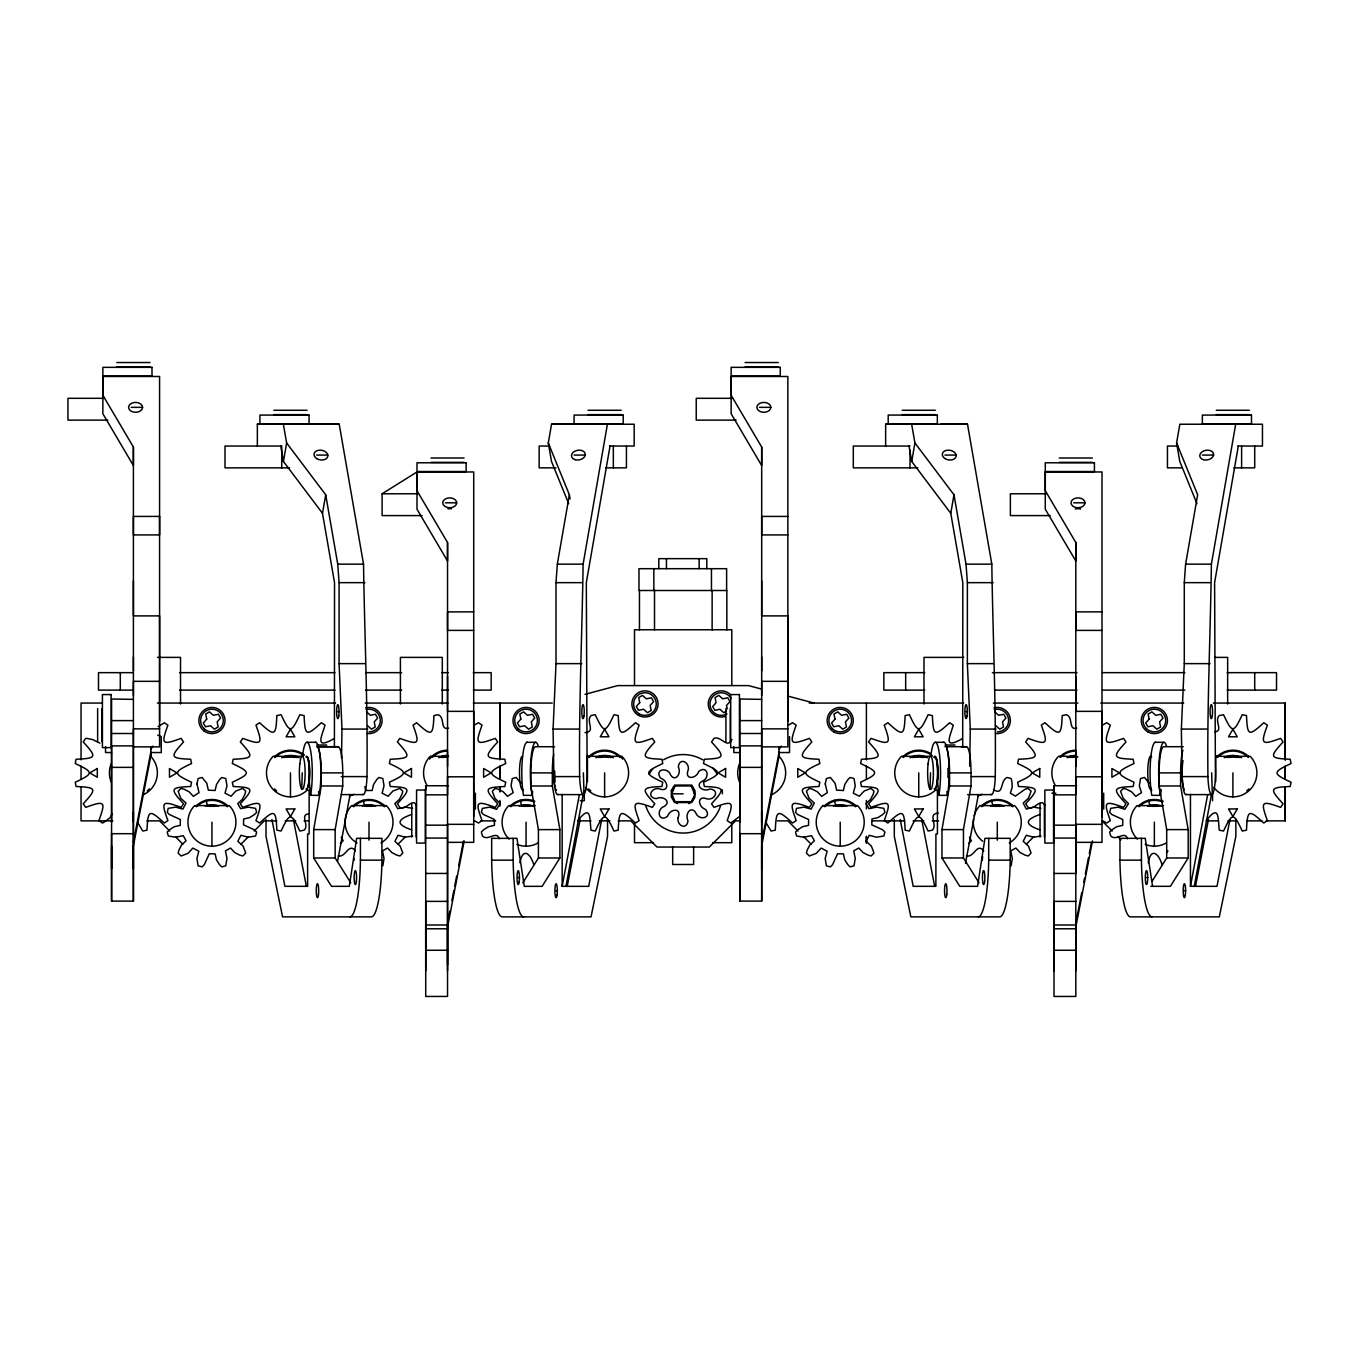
<?xml version="1.0" encoding="UTF-8"?>
<svg xmlns="http://www.w3.org/2000/svg" width="1359" height="1359" viewBox="0 0 1359 1359"><rect width="100%" height="100%" fill="white"/><g stroke="black" fill="none" stroke-linecap="round" stroke-linejoin="round"><path stroke-width="1.5" d="M102.859 376.494L102.859 395.231L133.403 447.06L133.403 465.559L102.859 413.731L102.859 376.494L159.581 376.494L159.581 721.289M159.581 728.866L133.403 728.866L133.403 901.102L111.574 901.102L111.591 699.002L133.403 699.375M133.403 901.102L133.403 681.335L159.581 681.335M133.403 670.87L133.403 656.907M133.403 447.06L133.403 615.899L159.581 615.899L159.581 746.872L133.403 746.872M133.403 868.69L133.386 845.961L150.849 755.723L150.849 747.11M257.361 446.041L257.361 424.229L260.894 424.229M266.024 819.443L266.024 836.363L282.57 916.866L371.466 916.866A61.053 10.6 90 0 0 381.913 860.145L381.913 838.333L356.636 838.333L349.297 886.323L331.494 886.323L313.691 857.971L313.691 829.602L321.268 785.978L321.268 772.897A26.178 4.553 -90 0 0 317.31 746.94M341.517 757.999L341.992 729.07L339.07 663.634L339.07 582.654L337.745 564.155L325.701 494.778L286.63 442.966L283.368 424.229L257.361 424.229M350.741 882.789L335.163 857.971L335.163 829.602L342.74 785.978L342.74 772.88A26.178 4.553 -90 0 0 338.204 746.703L317.734 746.703M362.598 794.302A21.812 3.788 90 0 0 366.981 776.601C367.847 705.78 364.535 634.925 363.532 564.155L339.223 424.229L308.408 424.229M448.3 785.74L425.724 785.74L425.724 996.47L447.536 996.436L447.536 924.103M425.724 789.834L425.724 785.74M447.536 964.907L447.536 776.804L473.713 776.804M447.536 766.34L447.536 752.376M473.713 816.759L473.713 471.964L416.992 471.964L416.992 490.684L447.536 542.513L447.536 711.352L473.713 711.352L473.713 842.342L447.536 842.342L447.536 824.335L473.713 824.335M499.891 806.142L499.891 801.946M499.891 791.414L499.891 787.218M499.891 778.792L499.891 766.17M499.891 759.868L499.891 703.062L499.891 758.118M522.841 882.789L538.419 857.988L538.419 829.619L530.859 785.995L530.859 772.897A26.178 4.553 -90 0 1 535.395 746.72L554.591 746.72M607.558 819.443L607.558 836.38L591.029 916.883L502.134 916.883A61.053 10.6 90 0 1 491.669 860.162L491.669 838.35L516.947 838.35L524.302 886.34L542.105 886.34L559.891 857.988L559.891 829.619L552.332 785.995L552.332 772.897A26.178 4.553 -90 0 1 553.657 754.398M558.26 794.302A21.812 3.788 90 0 1 553.877 776.601L553.079 729.07L556.001 663.634L556.001 582.654L557.326 564.155L569.37 494.778L548.289 442.966L551.55 424.229L573.566 424.229M610.038 446.041L586.324 582.654L587.105 769.024A21.812 3.788 90 0 1 584.03 794.302A21.812 3.788 90 0 1 579.647 776.601C578.798 705.78 582.111 634.925 583.113 564.155L607.405 424.229M587.445 781.629L587.445 755.451M731.142 376.494L731.142 395.231L761.686 447.06L761.686 465.559L731.142 413.731L731.142 376.494L787.863 376.494L787.863 721.289M787.863 728.866L761.686 728.866L761.686 901.102L739.857 901.102L739.874 699.002L761.686 699.375M761.686 901.102L761.686 681.335L787.863 681.335M761.686 670.87L761.686 656.907M761.686 447.06L761.686 615.899L787.863 615.899L787.863 746.872L761.686 746.872M761.686 868.69L761.669 845.961L779.132 755.723L779.132 747.11M866.396 842.818L866.396 836.464L866.396 843.022M866.396 808.945L866.396 800.468M866.396 779.302L866.396 766.17M866.396 759.868L866.396 703.062M885.643 446.041L885.643 424.229L889.194 424.229M894.307 819.443L894.307 836.363L910.853 916.866L999.748 916.866A61.053 10.6 90 0 0 1010.196 860.145L1010.196 838.333L984.918 838.333L977.58 886.323L959.777 886.323L941.974 857.971L941.974 829.602L949.55 785.978L949.55 772.897A26.178 4.553 -90 0 0 946.747 748.707M969.663 766.272L970.275 729.07L967.37 663.634L967.37 582.654L966.028 564.155L953.984 494.778L914.913 442.966L911.651 424.229L885.643 424.229M979.024 882.789L963.446 857.971L963.446 829.602L971.022 785.978L971.022 772.88A26.178 4.553 -90 0 0 966.487 746.703L961.187 746.703M990.881 794.302A21.812 3.788 90 0 0 995.264 776.601C996.13 705.78 992.817 634.925 991.815 564.155L967.506 424.229L940.751 424.229M1045.275 471.964L1045.275 490.684L1075.818 542.513L1075.818 561.029L1045.275 509.2L1045.292 471.964L1101.996 471.964L1101.996 816.759M1076.6 785.74L1054.006 785.74L1054.006 996.47L1075.818 996.436L1075.818 919.924M1075.818 766.34L1075.818 752.376M1075.818 542.513L1075.818 711.352L1101.996 711.352L1101.996 842.342L1075.818 842.342L1075.818 824.335L1101.996 824.335M1152.245 881.006L1166.701 857.971L1166.701 829.602L1159.142 785.978L1159.142 772.897A26.178 4.553 -90 0 1 1163.678 746.703L1183.213 746.703M1150.869 886.323L1170.388 886.323L1188.174 857.971L1188.174 829.602L1180.614 785.978L1180.614 772.88A26.178 4.553 -90 0 1 1182.891 750.219M1186.543 794.302A21.812 3.788 90 0 1 1182.16 776.601L1181.362 729.07L1184.284 663.634L1184.284 582.654L1185.609 564.155L1197.653 494.778L1176.588 442.966L1179.833 424.229L1262.46 424.229L1262.46 446.041L1237.743 446.041M1238.321 446.041L1214.606 582.654L1215.388 769.024A21.812 3.788 90 0 1 1212.33 794.302A21.812 3.788 90 0 1 1207.93 776.601C1207.081 705.78 1210.393 634.925 1211.396 564.155L1235.688 424.229M1215.744 781.612L1215.744 755.434M1235.841 819.443L1235.841 836.363L1219.312 916.866L1130.416 916.866A61.053 10.6 90 0 1 1119.952 860.145L1119.952 838.333L1145.229 838.333L1152.585 886.323M1285.257 820.87L1285.257 787.218L1285.257 820.87L1266.146 820.87M1285.257 703.062L1285.257 759.868L1285.257 703.062L1213.332 703.062M301.749 789.137L302.242 772.812M334.416 747.263L334.535 582.654L322.491 513.294L325.701 494.778M930.032 789.137L930.524 772.812M962.699 747.263L962.818 582.654L950.773 513.294L953.984 494.778M694.483 793.826L691.289 785.961L674.998 785.961L671.805 793.826L674.998 801.674L691.289 801.674L694.109 796.748M527.564 742.388A30.544 5.3 90 0 0 522.247 760.513A30.544 5.3 90 0 0 523.504 795.338L532.099 795.338L532.711 791.55M1155.846 742.388A30.544 5.3 90 0 0 1150.529 760.513A30.544 5.3 90 0 0 1151.786 795.338L1160.382 795.338L1161.282 789.664M322.491 513.294L283.419 461.465L286.63 442.966M950.773 513.294L911.702 461.465L914.913 442.966M337.576 861.334L350.078 794.709M601.663 819.562L588.702 886.34L562.167 886.34L579.376 794.709M565.956 886.34L583.164 794.709M965.468 863.424L978.361 794.709M1229.946 819.545L1216.985 886.323L1190.45 886.323L1207.658 794.709M1194.238 886.323L1211.447 794.709M133.386 842.172L150.849 751.935L150.849 755.723M447.926 921.198L449.914 910.938M451.901 900.677L453.872 890.434M454.67 886.323L456.658 876.079M458.646 865.819L463.402 841.221M447.536 927.025L464.2 840.898M761.669 842.172L779.132 751.935L779.132 755.723M1077.007 917.087L1081.764 892.489M1083.752 882.229L1084.55 878.135M1085.331 874.024L1088.508 857.614M1089.306 853.52L1091.294 843.26M1075.818 927.025L1092.483 840.898M567.213 886.34L580.174 819.562M1195.495 886.323L1208.457 819.545M982.574 856.323L982.302 860.417M382.83 865.785L384.036 858.497L382.508 850.87L387.587 848.033L391.817 852.552L396.93 855.185L399.937 855.983L402.791 853.027L400.175 846.113L394.925 841.289L398.034 835.275L405.322 837.212L412.694 835.989M1011.113 865.785L1012.319 858.497L1010.79 850.87L1015.869 848.033L1020.099 852.552L1025.213 855.185L1028.219 855.983L1031.073 853.027L1028.457 846.113L1023.208 841.289L1026.317 835.275L1033.604 837.212L1040.977 835.989M112.406 813.599L109.977 817.778L103.828 822.365L102.503 823.027L98.884 820.615C105.917 801.266 105.017 800.349 85.668 807.382L83.239 803.764C97.152 788.594 96.659 787.405 76.087 786.504L75.238 782.223C93.89 773.526 93.89 772.235 75.238 763.537L76.087 759.256C96.659 758.356 97.152 757.167 83.239 741.98L85.668 738.362L87.146 738.464L92.888 739.653L99.87 743.169M519.936 862.795C522.705 846.725 530.673 853.758 533.747 864.732M1148.219 862.795C1150.988 846.725 1158.972 853.758 1162.03 864.732M150.849 749.285L153.023 746.057M779.132 749.285L781.306 746.057M738.939 816.912L730.785 823.027L727.167 820.615C734.2 801.266 733.299 800.349 713.951 807.382L711.538 803.764C725.434 788.594 724.942 787.405 704.37 786.504L703.52 782.223C722.173 773.526 722.173 772.235 703.52 763.537L704.37 759.256C724.942 758.356 725.434 757.167 711.538 741.98L713.951 738.362C721.306 735.491 727.218 749.539 731.974 739.347M241.019 844.143L248.289 836.872M254.116 831.045L264.292 820.87L276.862 820.87M398.085 844.143L405.356 836.872M1026.368 844.143L1033.655 836.872M1167.874 850.87L1167.33 852.229M411.556 814.5C396.233 819.885 396.233 824.471 411.556 829.856M1039.839 814.5C1024.533 819.885 1024.533 824.471 1039.839 829.856M158.12 726.674L164.286 722.733L167.904 725.145C160.872 744.494 161.789 745.395 181.138 738.362L183.55 741.98C169.654 757.167 170.147 758.356 190.702 759.256L191.551 763.537C172.899 772.235 172.899 773.526 191.551 782.223L190.702 786.504C170.147 787.405 169.654 788.594 183.55 803.764L181.138 807.382C161.789 800.349 160.872 801.266 167.904 820.615L164.286 823.027C149.116 809.132 147.927 809.624 147.01 830.179L142.746 831.029L137.548 822.263M577.881 820.666C591.369 803.22 589.585 818.56 590.995 830.179L595.259 831.029C603.974 812.376 605.248 812.376 613.962 831.029L618.226 830.179C619.126 809.624 620.316 809.132 635.502 823.027L639.121 820.615C632.088 801.266 633.005 800.349 652.337 807.382L654.766 803.764C640.87 788.594 641.346 787.405 661.918 786.504L662.767 782.223C644.115 773.526 644.115 772.235 662.767 763.537L661.918 759.256C641.346 758.356 640.87 757.167 654.766 741.98L652.337 738.362C633.005 745.395 632.088 744.494 639.121 725.145L635.502 722.733C620.316 736.629 619.126 736.136 618.226 715.564L613.962 714.715C605.248 733.367 603.974 733.367 595.259 714.715L590.995 715.564C585.525 721.255 596.227 732.11 584.999 732.603M1206.163 820.666C1219.652 803.22 1217.868 818.56 1219.278 830.179L1223.542 831.029C1232.256 812.376 1233.53 812.376 1242.245 831.029L1246.509 830.179C1247.426 809.624 1248.598 809.132 1263.785 823.027L1267.403 820.615C1260.371 801.266 1261.288 800.349 1280.62 807.382L1283.049 803.764C1269.153 788.594 1269.646 787.405 1290.201 786.504L1291.05 782.223C1272.398 773.526 1272.398 772.235 1291.05 763.537L1290.201 759.256C1269.646 758.356 1269.153 757.167 1283.049 741.98L1280.62 738.362C1261.288 745.395 1260.371 744.494 1267.403 725.145L1263.785 722.733C1248.598 736.629 1247.426 736.136 1246.509 715.564L1242.245 714.715C1233.53 733.367 1232.256 733.367 1223.542 714.715L1219.278 715.564C1213.774 720.542 1223.763 730.734 1214.946 731.906M340.379 843.497L343.164 840.762L341.194 837.212M968.661 843.497L971.447 840.762L969.477 837.212M422.003 515.588L382.1 515.588L382.1 493.776L416.992 471.964L416.992 509.2L447.536 561.029L447.536 542.513M474.274 725.094L478.436 722.733L482.054 725.145C475.021 744.494 475.922 745.395 495.271 738.362L497.7 741.98C483.787 757.167 484.28 758.356 504.852 759.256L505.701 763.537C487.049 772.235 487.049 773.526 505.701 782.223L504.852 786.504C484.28 787.405 483.787 788.594 497.7 803.764L495.271 807.382C475.922 800.349 475.021 801.266 482.054 820.615L478.436 823.027L474.274 820.666M788.424 725.094L792.569 722.733L796.187 725.145C789.154 744.494 790.072 745.395 809.42 738.362L811.833 741.98C797.937 757.167 798.429 758.356 818.984 759.256L819.834 763.537C801.181 772.235 801.181 773.526 819.834 782.223L818.984 786.504C798.429 787.405 797.937 788.594 811.833 803.764L809.42 807.382C790.072 800.349 789.154 801.266 796.187 820.615L792.569 823.027C777.399 809.132 776.21 809.624 775.309 830.179L771.029 831.029L765.83 822.263M1102.557 725.094L1106.719 722.733L1110.337 725.145C1103.304 744.494 1104.204 745.395 1123.553 738.362L1125.982 741.98C1112.07 757.167 1112.562 758.356 1133.134 759.256L1133.984 763.537C1115.331 772.235 1115.331 773.526 1133.984 782.223L1133.134 786.504C1112.562 787.405 1112.07 788.594 1125.982 803.764L1123.553 807.382C1104.204 800.349 1103.304 801.266 1110.337 820.615L1106.719 823.027L1102.557 820.666M353.969 794.369L349.467 795.932M726.301 711.25L723.786 712.694L719.913 709.262L714.834 710.298L712.66 706.527L716.091 702.654L715.055 697.592L718.826 695.4L722.699 698.832L727.778 697.796L729.953 701.584L726.521 705.457L727.218 708.837M982.251 794.369L977.75 795.932M308.408 813.837C299.609 815.026 309.58 825.219 304.093 830.179L299.812 831.029C291.115 812.376 289.824 812.376 281.126 831.029L276.845 830.179C275.945 809.624 274.756 809.132 259.586 823.027L255.951 820.615C262.983 801.266 262.083 800.349 242.734 807.382L240.322 803.764C254.218 788.594 253.725 787.405 233.17 786.504L232.321 782.223C250.956 773.526 250.956 772.235 232.321 763.537L233.17 759.256C253.725 758.356 254.218 757.167 240.322 741.98L242.734 738.362C262.083 745.395 262.983 744.494 255.951 725.145L259.586 722.733C274.756 736.629 275.945 736.136 276.845 715.564L281.126 714.715C289.824 733.367 291.115 733.367 299.812 714.715L304.093 715.564C304.994 736.136 306.183 736.629 321.353 722.733L324.988 725.145C321.828 736.425 314.32 749.913 333.465 738.956M938.356 813.158C927.127 813.65 937.846 824.488 932.376 830.179L928.095 831.029C919.397 812.376 918.106 812.376 909.409 831.029L905.128 830.179C904.228 809.624 903.039 809.132 887.869 823.027L884.233 820.615C891.266 801.266 890.366 800.349 871.017 807.382L868.605 803.764C882.501 788.594 882.008 787.405 861.453 786.504L860.604 782.223C879.256 773.526 879.256 772.235 860.604 763.537L861.453 759.256C882.008 758.356 882.501 757.167 868.605 741.98L871.017 738.362C890.366 745.395 891.266 744.494 884.233 725.145L887.869 722.733C903.039 736.629 904.228 736.136 905.128 715.564L909.409 714.715C918.106 733.367 919.397 733.367 928.095 714.715L932.376 715.564C933.276 736.136 934.465 736.629 949.635 722.733L953.271 725.145C950.111 736.425 942.602 749.913 961.747 738.956M584.982 694.347L617.699 685.615L748.588 685.615L760.87 688.894M338.153 855.966C346.256 857.682 348.295 842.24 355.497 850.87M966.436 855.966C974.539 857.682 976.594 842.24 983.78 850.87M116.823 362.53L149.983 362.53M745.106 362.53L778.265 362.53M116.823 366.896L149.983 366.896M745.106 366.896L778.265 366.896M103.658 398.306L67.95 398.306L67.95 420.118L107.871 420.118M731.94 398.306L696.233 398.306L696.233 420.118L736.153 420.118M131.211 407.343L142.559 407.343A6.982 4.943 0 0 0 132.078 403.079A6.982 4.943 0 0 0 132.078 411.624A6.982 4.943 0 0 0 142.559 407.343M759.494 407.343L770.842 407.343A6.982 4.943 0 0 0 760.361 403.079A6.982 4.943 0 0 0 760.361 411.624A6.982 4.943 0 0 0 770.842 407.343M273.889 410.265L307.049 410.265M588.022 410.265L621.182 410.265M902.172 410.265L935.332 410.265M1216.305 410.265L1249.465 410.265M273.889 414.631L307.049 414.631M588.022 414.631L621.182 414.631M902.172 414.631L935.332 414.631M1216.305 414.631L1249.465 414.631M283.368 424.229L339.223 424.229M301.052 424.229L305.639 424.229M551.55 424.229L634.177 424.229L634.177 446.041L609.461 446.041M911.651 424.229L967.506 424.229M549.665 446.041L539.166 446.041L539.166 467.853L555.967 467.853M910.02 446.041L853.299 446.041L853.299 467.853L917.835 467.853M1177.947 446.041L1167.449 446.041L1167.449 467.853L1182.16 467.853M316.664 455.078L327.825 455.078M574.11 455.078L585.287 455.078M944.947 455.078L956.107 455.078M1202.409 455.078L1213.57 455.078M430.956 458L464.115 458M1059.239 458L1092.398 458M430.956 462.366L464.115 462.366M1059.239 462.366L1092.398 462.366M289.552 467.853L225.016 467.853L225.016 446.041L281.738 446.041L281.738 467.853M605.587 467.853L626.431 467.853L626.431 446.041M1233.87 467.853L1254.714 467.853L1254.714 446.041M382.1 493.776L417.808 493.776M1046.09 493.776L1010.383 493.776L1010.383 515.588L1050.286 515.588M445.361 502.813L456.692 502.813A6.982 4.943 0 0 0 446.228 498.532A6.982 4.943 0 0 0 446.228 507.094A6.982 4.943 0 0 0 456.692 502.813M1073.644 502.813L1084.975 502.813A6.982 4.943 0 0 0 1074.51 498.532A6.982 4.943 0 0 0 1074.51 507.094A6.982 4.943 0 0 0 1084.975 502.813M787.863 516.42L761.686 516.42L761.686 534.919L787.863 534.919M337.745 564.155L363.532 564.155M557.326 564.155L583.113 564.155M966.028 564.155L991.815 564.155M1185.609 564.155L1211.396 564.155M339.07 582.654L364.858 582.654M556.001 582.654L581.771 582.654M967.37 582.654L993.14 582.654M1184.284 582.654L1210.054 582.654M473.713 611.873L447.536 611.89L447.536 630.389L473.713 630.389M1101.996 611.873L1075.818 611.89L1075.818 630.389L1101.996 630.389M157.474 657.382L180.526 657.382L180.526 703.996M963.786 657.382L923.984 657.382L923.984 703.996M1215.099 657.382L1227.653 657.382L1227.653 703.996M339.07 663.634L364.858 663.634M556.001 663.634L581.771 663.634M967.37 663.634L993.14 663.634M1184.284 663.634L1210.054 663.634M132.995 672.654L98.494 672.654L98.494 690.117L132.995 690.117M179.541 672.654L334.977 672.654M365.707 672.654L401.669 672.654M441.862 672.654L448.198 672.654M473.323 672.654L491.177 672.654L491.177 690.117L473.323 690.117M924.698 672.654L883.843 672.654L883.843 690.117L924.698 690.117M992.393 672.654L1077.007 672.654M1102.404 672.654L1184.895 672.654M1227.211 672.654L1276.526 672.654L1276.526 690.117L1227.211 690.117M179.541 690.117L334.977 690.117M365.707 690.117L401.669 690.117M441.862 690.117L448.198 690.117M994.516 690.117L1077.007 690.117M1102.404 690.117L1184.895 690.117M102.248 703.062L81.047 703.062L81.047 759.868M157.389 703.062L335.52 703.062M365.197 703.062L447.909 703.062M473.357 703.062L552.247 703.062M809.234 703.079L963.701 703.062M993.327 703.062L1077.942 703.062M1100.756 703.062L1183.706 703.062M337.83 711.623L339.037 711.623M966.113 711.623L967.319 711.623M111.591 720.61L133.403 720.61M739.874 720.61L761.686 720.61M448.436 728.169C439.857 730.446 445.174 717.212 438.193 714.715L433.929 715.564C433.011 736.136 431.822 736.629 416.652 722.733L413.034 725.145C420.067 744.494 419.15 745.395 399.801 738.362L397.389 741.98C411.284 757.167 410.792 758.356 390.237 759.256L389.387 763.537C408.04 772.235 408.04 773.526 389.387 782.223L390.237 786.504C410.792 787.405 411.284 788.594 397.389 803.764L399.801 807.382C406.494 810.576 412.1 797.444 416.55 805.14M1076.719 728.169C1068.14 730.446 1073.457 717.212 1066.475 714.715L1062.211 715.564C1061.294 736.136 1060.105 736.629 1044.935 722.733L1041.317 725.145C1048.35 744.494 1047.432 745.395 1028.1 738.362L1025.671 741.98C1039.567 757.167 1039.074 758.356 1018.52 759.256L1017.67 763.537C1036.322 772.235 1036.322 773.526 1017.67 782.223L1018.52 786.504C1039.074 787.405 1039.567 788.594 1025.671 803.764L1028.1 807.382C1034.794 810.576 1040.382 797.444 1044.85 805.14M341.992 729.07L367.779 729.07M553.079 729.07L578.866 729.07M970.275 729.07L996.062 729.07M1181.362 729.07L1207.149 729.07M111.591 733.503L133.386 733.503M739.874 733.503L761.669 733.503M307.202 742.303L315.798 742.303M526.867 742.303L535.463 742.303M935.485 742.303L944.08 742.303M1155.15 742.303L1163.746 742.303M316.766 745.021L326.738 745.021M945.049 745.021L955.02 745.021M133.386 745.887L111.574 745.887L111.591 822.093M761.686 745.887L739.857 745.887L739.874 822.093M316.715 746.703L338.204 746.703M944.998 746.703L966.487 746.703M111.472 752.546L105.543 752.546L105.543 746.567M151.359 752.546L161.245 752.546L161.245 736.612L157.729 735.151M739.755 752.546L733.826 752.546L733.826 746.567M779.641 752.546L789.528 752.546L789.528 736.612M301.664 756.3L273.159 756.3L271.426 758.271A24.003 24.003 0 0 0 274.654 790.921A24.003 24.003 0 0 0 307.44 789.851M448.555 756.3L430.225 756.3L428.51 758.271A24.003 24.003 0 0 0 426.76 784.873M587.309 756.3L621.912 756.3L623.645 758.271A24.003 24.003 0 0 1 619.211 791.923A24.003 24.003 0 0 1 585.576 787.49M931.985 756.3L901.442 756.3L899.709 758.271A24.003 24.003 0 0 0 902.937 790.921A24.003 24.003 0 0 0 935.722 789.851M1076.838 756.3L1058.508 756.3L1056.792 758.271A24.003 24.003 0 0 0 1055.043 784.873M1215.592 756.3L1250.212 756.3L1251.928 758.271A24.003 24.003 0 0 1 1247.511 791.923A24.003 24.003 0 0 1 1213.859 787.49M111.574 767.376L133.386 767.376M739.857 767.376L761.686 767.376M321.268 772.897L342.74 772.88M530.859 772.897L552.332 772.897M949.55 772.897L971.022 772.88M1159.142 772.897L1180.614 772.88M341.211 776.601L366.981 776.601M553.877 776.601L579.647 776.601M971.481 776.601L995.264 776.601M1182.16 776.601L1207.93 776.601M1101.996 776.804L1075.818 776.804L1075.801 873.446L1054.006 873.446M321.268 785.978L342.74 785.978M530.859 785.995L552.332 785.995M949.55 785.978L971.022 785.978M1159.142 785.978L1180.614 785.978M307.627 790.343L309.139 790.343L309.139 833.967L307.627 833.967L307.61 886.323L284.897 886.323L271.936 819.545M935.909 790.343L937.421 790.343L937.421 833.967L935.909 833.967L935.892 886.323L913.18 886.323L900.219 819.545M1051.934 793.197L1055.875 793.197M683.152 793.826L671.805 793.826A11.348 11.348 0 0 0 677.478 803.645M341.279 794.607L363.091 794.607M425.724 794.845L447.536 794.845L447.536 676.289M557.768 794.607L583.538 794.607M967.574 794.607L991.374 794.607M1186.05 794.607L1211.837 794.607M306.37 757.269A15.917 2.769 90 0 1 309.24 763.69A15.917 2.769 90 0 1 309.308 781.374L310.548 795.338L319.144 795.338A30.544 5.3 90 0 0 320.418 760.513A30.544 5.3 90 0 0 315.101 742.388M934.312 757.846A15.917 2.769 90 0 1 937.404 762.858A15.917 2.769 90 0 1 937.591 781.374L938.831 795.338L947.427 795.338A30.544 5.3 90 0 0 948.701 760.513A30.544 5.3 90 0 0 943.384 742.388M580.293 800.723L584.285 800.723L584.285 790.836M535.242 805.598L508.759 805.598L507.043 807.569A24.003 24.003 0 0 0 509.115 839.149M1163.525 805.598L1137.058 805.598L1135.326 807.569A24.003 24.003 0 0 0 1137.398 839.149M112.882 820.87L81.047 820.87L81.047 787.218M146.84 820.87L159.581 820.87L169.756 831.045M285.237 820.87L295.701 820.87M304.076 820.87L308.272 820.87M480.797 820.87L495.644 820.87M578.424 820.87L590.995 820.87M599.37 820.87L609.851 820.87M618.226 820.87L630.797 820.87L656.975 847.048L709.33 847.048L735.508 820.87L739.687 820.87M777.382 820.87L787.863 820.87L798.039 831.045M872.767 820.87L904.601 820.87M913.095 820.87L923.712 820.87M932.189 820.87L938.559 820.87M1206.724 820.87L1217.324 820.87M1227.941 820.87L1236.435 820.87M1247.052 820.87L1261.899 820.87M425.724 825.168L447.536 825.168M1075.818 825.168L1054.006 825.168L1054.023 838.061L1075.818 838.061M313.691 829.602L335.163 829.602M538.419 829.619L559.891 829.619M941.974 829.602L963.446 829.602M1166.701 829.602L1188.174 829.602M111.574 833.696L133.386 833.696M739.857 833.696L761.686 833.696M425.724 838.061L447.536 838.061M653.526 842.682L634.5 842.682L634.5 823.707M712.762 842.682L731.788 842.682L731.788 823.707M313.691 857.971L335.163 857.971M538.419 857.988L559.891 857.988M941.974 857.971L963.446 857.971M1166.701 857.971L1188.174 857.971M349.976 916.866A61.053 10.6 90 0 0 360.424 860.145L381.913 860.145M491.669 860.162L513.158 860.162A61.053 10.6 90 0 0 523.623 916.883M978.259 916.866A61.053 10.6 90 0 0 988.706 860.145L1010.196 860.145M1119.952 860.145L1141.441 860.145A61.053 10.6 90 0 0 1151.905 916.866M425.724 873.446L447.519 873.446M518.221 877.608L519.444 877.608M1146.52 877.608L1147.726 877.608M556.103 890.706L557.326 890.706M1184.402 890.689L1185.609 890.689M447.536 901.374L425.724 901.374L425.724 947.104M1075.818 901.374L1054.006 901.374L1054.006 970.785M447.536 925.003L425.724 925.003L425.724 970.785M1054.006 925.003L1075.818 925.003M425.724 928.792L447.536 928.792M1054.006 928.792L1075.818 928.792M425.724 950.264L447.536 950.264M1054.006 950.264L1075.818 950.264M1151.719 790.581L1150.207 786.725M523.436 790.581L522.281 789.681M787.456 695.978L814.041 703.062M1040.892 808.35L1033.604 807.144L1026.317 809.081L1023.208 803.067L1028.457 798.243L1031.09 791.261L1028.134 788.39L1025.213 789.171L1015.377 796.136L1010.383 793.163L1012.183 787.235L1011.911 781.493L1011.096 778.503L1007.121 777.501C999.68 780.406 1004.165 796.374 993.497 789.681M412.609 808.35L405.322 807.144L397.694 808.673L394.857 803.594L399.376 799.364L402.009 794.251L402.808 791.261L399.852 788.39L392.938 791.006L388.113 796.255L382.1 793.163L384.036 785.859L382.813 778.503L378.838 777.501L376.681 779.624L373.572 784.466L372.179 790.496L365.826 790.496L364.858 786.725M994.822 711.878L998.678 715.31L1003.757 714.273L1005.932 718.045L1002.5 721.918L1003.537 726.98L999.765 729.171L995.892 725.74M366.539 711.878L370.395 715.31L375.475 714.273L377.649 718.045L374.218 721.918L375.254 726.98L371.483 729.171L367.61 725.74M1101.996 820.87L1112.189 831.045M1117.998 836.872L1120.903 839.777M803.865 836.872L811.136 844.143M175.583 836.872L182.853 844.143M778.996 756.3L780.712 758.271A24.003 24.003 0 0 1 770.859 795.049M150.713 756.3L152.429 758.271A24.003 24.003 0 0 1 142.576 795.049M1149.221 783.226L1144.482 777.45L1140.524 778.571L1139.335 785.859L1141.458 792.671L1135.767 796.34L1131.537 791.804L1126.441 789.171L1123.434 788.373L1120.58 791.329L1123.18 798.243L1128.514 803.594L1124.844 809.284L1118.049 807.144L1110.677 808.367L1109.674 812.359L1111.815 814.5L1122.755 819.528L1122.687 825.355L1116.656 826.748L1111.815 829.856L1109.624 832.065L1110.745 836.006C1116.215 841.612 1125.15 830.145 1127.426 838.741M520.939 783.226L516.199 777.45L512.241 778.571L511.052 785.859L513.175 792.671L507.485 796.34L503.255 791.804L498.158 789.171L495.152 788.373L492.298 791.329L494.897 798.243L500.231 803.594L496.562 809.284L489.767 807.144L482.394 808.367L481.392 812.359L483.515 814.5L494.472 819.528L494.404 825.355L488.374 826.748L483.515 829.856L481.341 832.065L482.462 836.006C487.932 841.612 496.867 830.145 499.144 838.741M1196.973 503.696L1179.799 461.465L1176.588 442.966M568.691 503.696L551.516 461.465L548.289 442.966M1148.491 800.264L1150.088 806.244A16.58 16.58 0 0 1 1158.649 806.159M991.424 800.264L993.021 806.244A16.58 16.58 0 0 1 1001.583 806.159M834.341 800.264L835.955 806.244A16.58 16.58 0 0 1 844.517 806.159M520.208 800.264L521.805 806.244A16.58 16.58 0 0 1 530.367 806.159M363.125 800.264L364.739 806.244A16.58 16.58 0 0 1 373.3 806.159M206.058 800.264L207.655 806.244A16.58 16.58 0 0 1 216.217 806.159M921.708 819.545L934.669 886.323M293.425 819.545L306.37 886.323M909.018 446.041L911.702 461.465M569.37 494.778L570.084 498.906M280.735 446.041L283.419 461.465M946.832 791.55L947.427 795.338M318.55 791.55L319.144 795.338M1211.667 772.812L1212.33 794.302M583.385 772.812L584.03 794.302M353.969 858.497L354.019 860.417M1075.818 947.104L1075.818 964.907M1054.006 785.74L1054.006 794.845L1075.818 794.845L1075.818 676.289M761.669 811.969L761.669 822.093M739.857 845.961L739.857 868.69M133.386 811.969L133.386 822.093M111.574 845.961L111.574 868.69M1254.714 672.654L1254.714 690.117M1241.616 446.041L1241.616 467.853M1232.902 772.88L1232.902 796.867M1212.568 792.824L1212.568 800.723M1190.45 794.336L1190.45 886.323M1154.352 822.178L1154.352 846.181M1141.441 838.333L1141.441 860.145M1103.678 793.197L1103.678 809.149M1075.818 842.92L1075.818 970.785M1054.006 803.424L1054.006 837.11M1044.408 803.984L1044.408 837.11M1040.043 803.984L1040.043 837.11M997.285 822.178L997.285 840.185M988.706 838.333L988.706 860.145M918.752 772.88L918.752 796.867M910.02 450.016L910.02 467.853M905.672 672.654L905.672 690.117M840.219 822.178L840.219 846.181M761.686 580.837L761.686 695.587M739.857 833.441L739.857 901.102M731.788 684.868L731.788 629.761L634.5 629.761L634.5 684.868M730.259 708.515L730.259 741.657M726.844 629.981L726.844 590.502L638.968 590.502L638.985 568.691L726.623 568.691L726.623 590.502M725.91 708.515L725.91 741.657M712.133 590.502L712.133 629.981M711.453 568.691L711.453 590.502M706.799 568.691L706.799 558.651L658.809 558.651L658.809 568.691M699.138 558.651L699.138 568.691M693.617 846.657L693.617 864.494L672.671 864.494L672.671 846.657M666.454 558.651L666.454 568.691M654.511 590.502L654.511 629.981M653.832 568.691L653.832 590.502M639.46 590.502L639.46 629.981M613.334 446.041L613.334 467.853M604.619 772.88L604.619 796.867M562.167 794.352L562.167 886.34M526.069 822.178L526.069 846.181M513.158 838.35L513.158 860.162M499.891 766.595L499.891 779.302M499.891 787.761L499.891 791.991M499.891 800.468L499.891 804.698M475.395 793.197L475.395 809.149M447.536 842.92L447.536 970.785M442.304 703.996L442.304 657.382L400.412 657.382L400.412 703.996M416.126 803.984L416.126 837.11M411.76 803.984L411.76 837.11M369.002 822.178L369.002 840.185M360.424 838.333L360.424 860.145M290.469 772.88L290.469 796.867M211.936 822.178L211.936 846.181M133.403 580.837L133.403 695.587M120.305 672.654L120.305 690.117M111.574 833.441L111.574 901.102M101.976 708.515L101.976 741.657M97.627 708.515L97.627 741.657M81.047 766.17L81.047 778.792M1152.279 806.397A15.917 15.917 0 0 1 1156.441 806.397M209.847 806.397A15.917 15.917 0 0 1 214.009 806.397M366.93 806.397A15.917 15.917 0 0 1 371.075 806.397M838.146 806.397A15.917 15.917 0 0 1 842.291 806.397M995.213 806.397A15.917 15.917 0 0 1 999.375 806.397M523.996 806.397A15.917 15.917 0 0 1 528.158 806.397M519.393 806.057A17.446 17.446 0 0 1 532.762 806.057M833.543 806.057A17.446 17.446 0 0 1 846.895 806.057M205.26 806.057A17.446 17.446 0 0 1 218.612 806.057M362.326 806.057A17.446 17.446 0 0 1 375.679 806.057M1147.676 806.057A17.446 17.446 0 0 1 1161.045 806.057M990.609 806.057A17.446 17.446 0 0 1 1003.961 806.057M1075.326 509.047A6.982 4.943 0 0 1 1080.677 509.047M930.779 756.402A30.544 5.3 90 0 1 938.661 749.421A30.544 5.3 90 0 1 938.831 795.338M934.194 756.623A16.58 2.871 90 0 1 937.693 772.456A16.58 2.871 90 0 1 934.329 789.137M934.228 757.269A15.917 2.769 90 0 1 937.591 772.473A15.917 2.769 90 0 1 934.346 788.509M1160.382 795.338A30.544 5.3 90 0 1 1159.635 755.298A30.544 5.3 90 0 1 1166.413 745.734M1151.158 789.137A16.58 2.871 90 0 1 1147.777 771.368A16.58 2.871 90 0 1 1151.634 757.235M302.496 756.402A30.544 5.3 90 0 1 310.379 749.421A30.544 5.3 90 0 1 310.548 795.338M306.285 756.3A16.58 2.871 90 0 1 309.41 773.543A16.58 2.871 90 0 1 306.03 789.137M306.302 756.946A15.917 2.769 90 0 1 309.189 768.362A15.917 2.769 90 0 1 307.813 786.946M307.491 787.778A15.917 2.769 90 0 1 306.421 788.73M532.099 795.338A30.544 5.3 90 0 1 531.335 755.298A30.544 5.3 90 0 1 538.13 745.734M522.875 789.137A16.58 2.871 90 0 1 519.495 773.543A16.58 2.871 90 0 1 522.62 756.3M555.168 781.731A16.58 2.871 90 0 1 554.727 771.368M447.909 508.844A6.982 4.943 0 0 1 451.528 508.844M1166.362 842.954A24.003 24.003 0 0 1 1145.178 844.347M284.116 757.558A16.58 16.58 0 0 1 296.806 757.558M286.341 757.49A15.917 15.917 0 0 1 294.597 757.49M1226.548 757.558A16.58 16.58 0 0 1 1239.238 757.558M1228.774 757.49A15.917 15.917 0 0 1 1237.013 757.49M1069.482 757.558A16.58 16.58 0 0 1 1075.818 756.3M1071.707 757.49A15.917 15.917 0 0 1 1077.908 757.082M380.996 842.954A24.003 24.003 0 0 0 388.045 807.569L386.313 805.598L351.692 805.598L349.959 807.569A24.003 24.003 0 0 0 357.009 842.954M739.517 782.054A24.003 24.003 0 0 1 739.517 763.69M912.416 757.558A16.58 16.58 0 0 1 925.105 757.558M914.624 757.49A15.917 15.917 0 0 1 922.88 757.49M1009.278 842.954A24.003 24.003 0 0 0 1016.328 807.569L1014.595 805.598L979.975 805.598L978.242 807.569A24.003 24.003 0 0 0 974.114 815.961M982.676 841.221A24.003 24.003 0 0 1 973.503 819.052M538.079 842.954A24.003 24.003 0 0 1 516.896 844.347M441.199 757.558A16.58 16.58 0 0 1 447.536 756.3M443.425 757.49A15.917 15.917 0 0 1 447.536 756.946M598.266 757.558A16.58 16.58 0 0 1 610.955 757.558M600.491 757.49A15.917 15.917 0 0 1 608.73 757.49M111.234 782.054A24.003 24.003 0 0 1 111.234 763.69M691.17 785.791A11.348 11.348 0 0 1 688.826 803.645M672.195 790.887A11.348 11.348 0 0 1 675.117 785.791M595.888 757.761A17.446 17.446 0 0 1 613.334 757.761M510.644 806.753A21.812 21.812 0 0 1 534.427 802.031M720.491 805.938A39.275 39.275 0 0 1 645.797 805.938M649.143 774.188A39.275 39.275 0 0 1 652.626 769.109M663.515 759.817A39.275 39.275 0 0 1 702.773 759.817M712.32 767.529A39.275 39.275 0 0 1 717.161 774.188M722.207 789.715A39.275 39.275 0 0 1 722.41 793.826M724.704 716.584A13.097 13.097 0 0 1 708.685 700.548A13.097 13.097 0 0 1 730.581 694.687M824.794 806.753A21.812 21.812 0 0 1 855.643 806.753M589.177 757.456A21.812 21.812 0 0 1 620.044 757.456M432.111 757.456A21.812 21.812 0 0 1 447.536 751.068M438.821 757.761A17.446 17.446 0 0 1 447.536 755.417M281.738 757.761A17.446 17.446 0 0 1 299.201 757.761M275.045 757.456A21.812 21.812 0 0 1 303.753 755.57M353.578 806.753A21.812 21.812 0 0 1 384.427 806.753M196.511 806.753A21.812 21.812 0 0 1 227.361 806.753M365.622 707.869A13.097 13.097 0 0 1 382.066 719.658A13.097 13.097 0 0 1 367.304 733.503M903.327 757.456A21.812 21.812 0 0 1 932.036 755.57M910.02 757.761A17.446 17.446 0 0 1 927.484 757.761M1067.104 757.761A17.446 17.446 0 0 1 1075.818 755.417M1224.17 757.761A17.446 17.446 0 0 1 1241.616 757.761M1060.394 757.456A21.812 21.812 0 0 1 1075.818 751.068M981.861 806.753A21.812 21.812 0 0 1 1012.71 806.753M1138.927 806.753A21.812 21.812 0 0 1 1162.709 802.031M1217.477 757.456A21.812 21.812 0 0 1 1248.326 757.456M993.905 707.869A13.097 13.097 0 0 1 1010.349 719.658A13.097 13.097 0 0 1 995.586 733.503M1184.369 789.749A17.446 3.024 -90 0 1 1183.315 786.742M1183.009 785.23A17.446 3.024 -90 0 1 1183.026 760.564M556.477 790.208A17.446 3.024 -90 0 1 555.712 789.035M555.033 786.759A17.446 3.024 -90 0 1 553.877 770.621M947.919 768.379A17.446 3.024 90 0 1 947.936 777.416M1248.938 788.916A22.695 22.695 0 0 1 1246.713 790.87M1216.849 756.827A22.695 22.695 0 0 1 1248.938 756.827M902.716 756.827A22.695 22.695 0 0 1 930.1 753.226M1059.782 756.827A22.695 22.695 0 0 1 1075.818 750.185M276.658 790.87A22.695 22.695 0 0 1 274.433 788.916M274.433 756.827A22.695 22.695 0 0 1 304.28 754.874M149.439 788.916A22.695 22.695 0 0 1 147.214 790.87M429.546 759.069A22.695 22.695 0 0 1 447.536 750.185M590.791 790.87A22.695 22.695 0 0 1 588.566 788.916M588.566 756.827A22.695 22.695 0 0 1 622.609 759.069M981.249 806.142A22.695 22.695 0 0 1 1013.338 806.142M195.883 806.142A22.695 22.695 0 0 1 227.972 806.142M1138.315 806.142A22.695 22.695 0 0 1 1163.049 801.215M824.183 806.142A22.695 22.695 0 0 1 856.255 806.142M510.033 806.142A22.695 22.695 0 0 1 534.75 801.215M352.966 806.142A22.695 22.695 0 0 1 385.039 806.142M994.346 709.568A11.348 11.348 0 0 1 1008.531 719.047A11.348 11.348 0 0 1 997.285 731.872M726.98 713.883A11.348 11.348 0 0 1 711.487 709.721A11.348 11.348 0 0 1 715.632 694.228A11.348 11.348 0 0 1 731.125 698.373M366.064 709.568A11.348 11.348 0 0 1 380.248 719.047A11.348 11.348 0 0 1 369.002 731.872M1285.257 766.17L1285.257 778.792L1285.257 766.17M677.971 818.05C676.867 825.711 686.822 830.519 687.977 820.768C684.24 813.192 692.326 804.069 696.623 814.619C701.261 820.819 711.708 817.184 705.61 809.471C697.626 806.736 696.895 794.573 707.376 799.007C715.038 800.094 719.845 790.14 710.094 789.001C702.518 792.722 693.396 784.636 703.945 780.355C710.145 775.7 706.51 765.27 698.798 771.351C696.063 779.353 683.9 780.083 688.333 769.585C689.421 761.923 679.466 757.116 678.328 766.867C682.048 774.46 673.962 783.565 669.681 773.016C665.027 766.833 654.596 770.468 660.678 778.18C668.679 780.898 669.409 793.061 658.911 788.645C651.25 787.541 646.442 797.495 656.193 798.65C663.787 794.913 672.892 802.999 662.343 807.297C656.159 811.935 659.794 822.382 667.507 816.283C670.225 808.299 682.388 807.569 677.971 818.05M196.953 783.939L199.043 792.671L193.352 796.34L189.122 791.804L184.009 789.171L181.002 788.373L178.148 791.329L180.764 798.243L186.013 803.067L182.904 809.081L175.617 807.144L168.244 808.367L167.242 812.359L169.382 814.5L180.339 819.528L180.254 825.355L174.224 826.748L169.382 829.856L167.208 832.065L168.329 836.006L175.617 837.212L183.244 835.683L186.081 840.762L181.562 844.992L178.912 850.105L178.131 853.112L181.087 855.966L188.001 853.35L192.825 848.101L198.839 851.21L196.902 858.497L198.125 865.87L202.1 866.872L204.258 864.732L209.286 853.775L215.113 853.86L216.506 859.89L219.614 864.732L221.823 866.906L225.764 865.785L226.97 858.497L225.441 850.87L230.52 848.033L234.75 852.552L239.863 855.185L242.853 855.983L245.724 853.027L243.108 846.113L237.859 841.289L240.951 835.275L248.238 837.212L255.611 835.989L256.613 832.014L254.49 829.856L243.533 824.828L243.618 819.001L249.648 817.608L254.49 814.5L256.664 812.291L255.543 808.35L248.238 807.144L240.628 808.673L237.774 803.594L242.31 799.364L244.943 794.251L245.724 791.261L242.785 788.39L235.871 791.006L231.047 796.255L225.016 793.163L226.97 785.859L225.747 778.503L221.755 777.501L219.614 779.624L216.506 784.466L215.113 790.496L208.335 790.174L206.789 783.226L202.049 777.45L198.108 778.571L196.953 783.939M825.236 783.939L827.325 792.671L821.634 796.34L817.405 791.804L812.291 789.171L809.284 788.373L806.431 791.329L809.047 798.243L814.296 803.067L811.187 809.081L803.899 807.144L796.527 808.367L795.542 812.359L797.665 814.5L808.622 819.528L808.537 825.355L802.506 826.748L797.665 829.856L795.491 832.065L796.612 836.006L803.899 837.212L811.527 835.683L814.364 840.762L809.845 844.992L807.212 850.105L806.414 853.112L809.369 855.966L816.283 853.35L821.108 848.101L827.121 851.21L825.185 858.497L826.408 865.87L830.383 866.872L832.54 864.732L837.569 853.775L843.395 853.86L844.788 859.89L847.897 864.732L850.105 866.906L854.047 865.785L855.253 858.497L853.724 850.87L858.803 848.033L863.033 852.552L868.146 855.185L871.136 855.983L874.007 853.027L871.391 846.113L866.142 841.289L869.233 835.275L876.538 837.212L883.894 835.989L884.896 832.014L882.772 829.856L871.815 824.828L871.9 819.001L877.931 817.608L882.772 814.5L884.947 812.291L883.826 808.35L876.538 807.144L868.911 808.673L866.057 803.594L870.592 799.364L873.225 794.251L874.024 791.261L871.068 788.39L864.154 791.006L859.33 796.255L853.316 793.163L855.253 785.859L854.03 778.503L850.038 777.501L847.897 779.624L844.788 784.466L843.395 790.496L836.634 790.174L835.072 783.226L830.332 777.45L826.391 778.571L825.236 783.939M671.346 790.649L671.346 796.986L674.574 802.54L691.731 802.54L694.959 796.986L694.959 790.649L691.731 785.094L674.574 785.094L671.346 790.649M290.469 729.239L286.103 736.799L294.835 736.799L290.469 729.239M294.835 808.945L290.469 816.504L286.103 808.945L294.835 808.945M604.619 729.239L600.253 736.799L608.968 736.799L604.619 729.239M608.968 808.945L604.619 816.504L600.253 808.945L608.968 808.945M918.752 729.239L914.386 736.799L923.118 736.799L918.752 729.239M923.118 808.945L918.752 816.504L914.386 808.945L923.118 808.945M1232.902 729.239L1228.536 736.799L1237.251 736.799L1232.902 729.239M1237.251 808.945L1232.902 816.504L1228.536 808.945L1237.251 808.945M194.626 805.598L192.893 807.569A24.003 24.003 0 0 0 195.713 839.879A24.003 24.003 0 0 0 228.142 839.879A24.003 24.003 0 0 0 230.979 807.569L229.246 805.598L194.626 805.598M822.908 805.598L821.176 807.569A24.003 24.003 0 0 0 824.013 839.879A24.003 24.003 0 0 0 856.425 839.879A24.003 24.003 0 0 0 859.262 807.569L857.529 805.598L822.908 805.598M206.721 719.115L203.289 722.988L205.464 726.776L210.543 725.74L214.399 729.171L218.187 726.98L217.151 721.918L220.583 718.045L218.408 714.273L213.329 715.31L209.456 711.878L205.685 714.053L206.721 719.115M520.854 719.115L517.422 722.988L519.614 726.776L524.676 725.74L528.549 729.171L532.32 726.98L531.284 721.918L534.716 718.045L532.541 714.273L527.479 715.31L523.606 711.878L519.817 714.053L520.854 719.115M639.732 702.654L636.301 706.527L638.492 710.298L643.554 709.262L647.428 712.694L651.199 710.519L650.163 705.457L653.594 701.584L651.42 697.796L646.357 698.832L642.484 695.4L638.696 697.592L639.732 702.654M835.004 719.115L831.572 722.988L833.746 726.776L838.826 725.74L842.699 729.171L846.47 726.98L845.434 721.918L848.865 718.045L846.691 714.273L841.612 715.31L837.739 711.878L833.967 714.053L835.004 719.115M1149.136 719.115L1145.705 722.988L1147.896 726.776L1152.959 725.74L1156.832 729.171L1160.62 726.98L1159.567 721.918L1163.015 718.045L1160.824 714.273L1155.762 715.31L1151.888 711.878L1148.1 714.053L1149.136 719.115M97.321 768.514L89.762 772.88L97.321 777.246L97.321 768.514M177.027 772.88L169.467 777.246L169.467 768.514L177.027 772.88M411.471 768.514L403.912 772.88L411.471 777.246L411.471 768.514M491.177 772.88L483.617 777.246L483.617 768.514L491.177 772.88M725.604 768.514L718.045 772.88L725.604 777.246L725.604 768.514M805.309 772.88L797.75 777.246L797.75 768.514L805.309 772.88M1039.754 768.514L1032.194 772.88L1039.754 777.246L1039.754 768.514M1119.459 772.88L1111.9 777.246L1111.9 768.514L1119.459 772.88M151.987 367.338L102.859 367.338L102.859 376.052L151.987 376.052L151.987 367.338M780.27 367.338L731.142 367.338L731.142 376.052L780.27 376.052L780.27 367.338M309.054 415.073L259.926 415.073L259.926 423.787L309.054 423.787L309.054 415.073M623.203 415.073L574.076 415.073L574.076 423.787L623.203 423.787L623.203 415.073M937.336 415.073L888.208 415.073L888.208 423.787L937.336 423.787L937.336 415.073M1251.486 415.073L1202.358 415.073L1202.358 423.787L1251.486 423.787L1251.486 415.073M466.137 462.79L416.992 462.79L416.992 471.522L466.137 471.522L466.137 462.79M1094.42 462.79L1045.275 462.79L1045.275 471.522L1094.42 471.522L1094.42 462.79M159.581 516.42L133.403 516.42L133.403 534.919L159.581 534.919L159.581 516.42M111.149 694.568L102.418 694.568L102.418 747.603L111.149 747.603L111.149 694.568M739.432 694.568L730.7 694.568L730.7 747.603L739.432 747.603L739.432 694.568M425.282 790.038L416.567 790.038L416.567 843.073L425.282 843.073L425.282 790.038M1053.565 790.038L1044.85 790.038L1044.85 843.073L1053.565 843.073L1053.565 790.038M967.064 715.87A6.982 1.206 -90 0 0 966.266 704.692A6.982 1.206 -90 0 0 964.992 714.29A6.982 1.206 -90 0 0 967.064 715.87M944.981 458.578A6.982 4.858 9.9 0 0 956.107 456.352A6.982 4.858 9.9 0 0 946.628 450.305A6.982 4.858 9.9 0 0 944.981 458.578M928.095 763.911A16.58 2.871 90 0 0 930.405 789.375A16.58 2.871 90 0 0 933.072 765.168A16.58 2.871 90 0 0 928.095 763.911M1212.279 715.87A6.982 1.206 -90 0 0 1211.464 704.692A6.982 1.206 -90 0 0 1210.189 714.29A6.982 1.206 -90 0 0 1212.279 715.87M1203.276 459.648A6.982 4.858 -9.9 0 0 1213.621 454.433A6.982 4.858 -9.9 0 0 1203.191 451.171A6.982 4.858 -9.9 0 0 1203.276 459.648M338.782 715.87A6.982 1.206 -90 0 0 337.983 704.692A6.982 1.206 -90 0 0 336.709 714.29A6.982 1.206 -90 0 0 338.782 715.87M316.698 458.578A6.982 4.858 9.9 0 0 327.825 456.352A6.982 4.858 9.9 0 0 318.346 450.305A6.982 4.858 9.9 0 0 316.698 458.578M299.812 763.911A16.58 2.871 90 0 0 302.123 789.375A16.58 2.871 90 0 0 304.79 765.168A16.58 2.871 90 0 0 299.812 763.911M583.996 715.87A6.982 1.206 -90 0 0 583.181 704.692A6.982 1.206 -90 0 0 581.907 714.29A6.982 1.206 -90 0 0 583.996 715.87M574.993 459.648A6.982 4.858 -9.9 0 0 585.338 454.433A6.982 4.858 -9.9 0 0 574.908 451.171A6.982 4.858 -9.9 0 0 574.993 459.648M638.424 715.276A13.097 13.097 0 0 0 658.062 703.945A13.097 13.097 0 0 0 638.424 692.597A13.097 13.097 0 0 0 638.424 715.276M516.828 729.783A13.097 13.097 0 0 0 538.725 723.905A13.097 13.097 0 0 0 522.688 707.869A13.097 13.097 0 0 0 516.828 729.783M833.679 731.855A13.097 13.097 0 0 0 853.299 720.525A13.097 13.097 0 0 0 833.679 709.177A13.097 13.097 0 0 0 833.679 731.855M203.969 730.904A13.097 13.097 0 0 0 224.915 722.224A13.097 13.097 0 0 0 206.925 708.43A13.097 13.097 0 0 0 203.969 730.904M1147.811 731.855A13.097 13.097 0 0 0 1167.449 720.525A13.097 13.097 0 0 0 1147.811 709.177A13.097 13.097 0 0 0 1147.811 731.855M1185.354 894.935A6.982 1.206 -90 0 0 1184.555 883.775A6.982 1.206 -90 0 0 1183.281 893.356A6.982 1.206 -90 0 0 1185.354 894.935M1147.472 881.855A6.982 1.206 -90 0 0 1146.673 870.677A6.982 1.206 -90 0 0 1145.399 880.275A6.982 1.206 -90 0 0 1147.472 881.855M318.516 894.188A6.982 1.206 -90 0 0 317.479 883.707A6.982 1.206 -90 0 0 316.426 894.188A6.982 1.206 -90 0 0 318.516 894.188M356.398 881.091A6.982 1.206 -90 0 0 355.345 870.626A6.982 1.206 -90 0 0 354.308 881.091A6.982 1.206 -90 0 0 356.398 881.091M557.071 894.952A6.982 1.206 -90 0 0 556.273 883.775A6.982 1.206 -90 0 0 554.999 893.373A6.982 1.206 -90 0 0 557.071 894.952M519.189 881.872A6.982 1.206 -90 0 0 518.391 870.694A6.982 1.206 -90 0 0 517.116 880.292A6.982 1.206 -90 0 0 519.189 881.872M946.798 894.188A6.982 1.206 -90 0 0 945.762 883.707A6.982 1.206 -90 0 0 944.709 894.188A6.982 1.206 -90 0 0 946.798 894.188M984.68 881.091A6.982 1.206 -90 0 0 983.644 870.626A6.982 1.206 -90 0 0 982.591 881.091A6.982 1.206 -90 0 0 984.68 881.091M832.201 728.543A11.348 11.348 0 0 0 851.176 723.464A11.348 11.348 0 0 0 837.28 709.568A11.348 11.348 0 0 0 832.201 728.543M518.051 728.543A11.348 11.348 0 0 0 537.026 723.464A11.348 11.348 0 0 0 523.147 709.568A11.348 11.348 0 0 0 518.051 728.543M203.918 728.543A11.348 11.348 0 0 0 222.893 723.464A11.348 11.348 0 0 0 208.997 709.568A11.348 11.348 0 0 0 203.918 728.543M1146.333 728.543A11.348 11.348 0 0 0 1165.309 723.464A11.348 11.348 0 0 0 1151.43 709.568A11.348 11.348 0 0 0 1146.333 728.543M639.291 713.883A11.348 11.348 0 0 0 656.295 704.047A11.348 11.348 0 0 0 639.291 694.228A11.348 11.348 0 0 0 639.291 713.883"/></g></svg>
